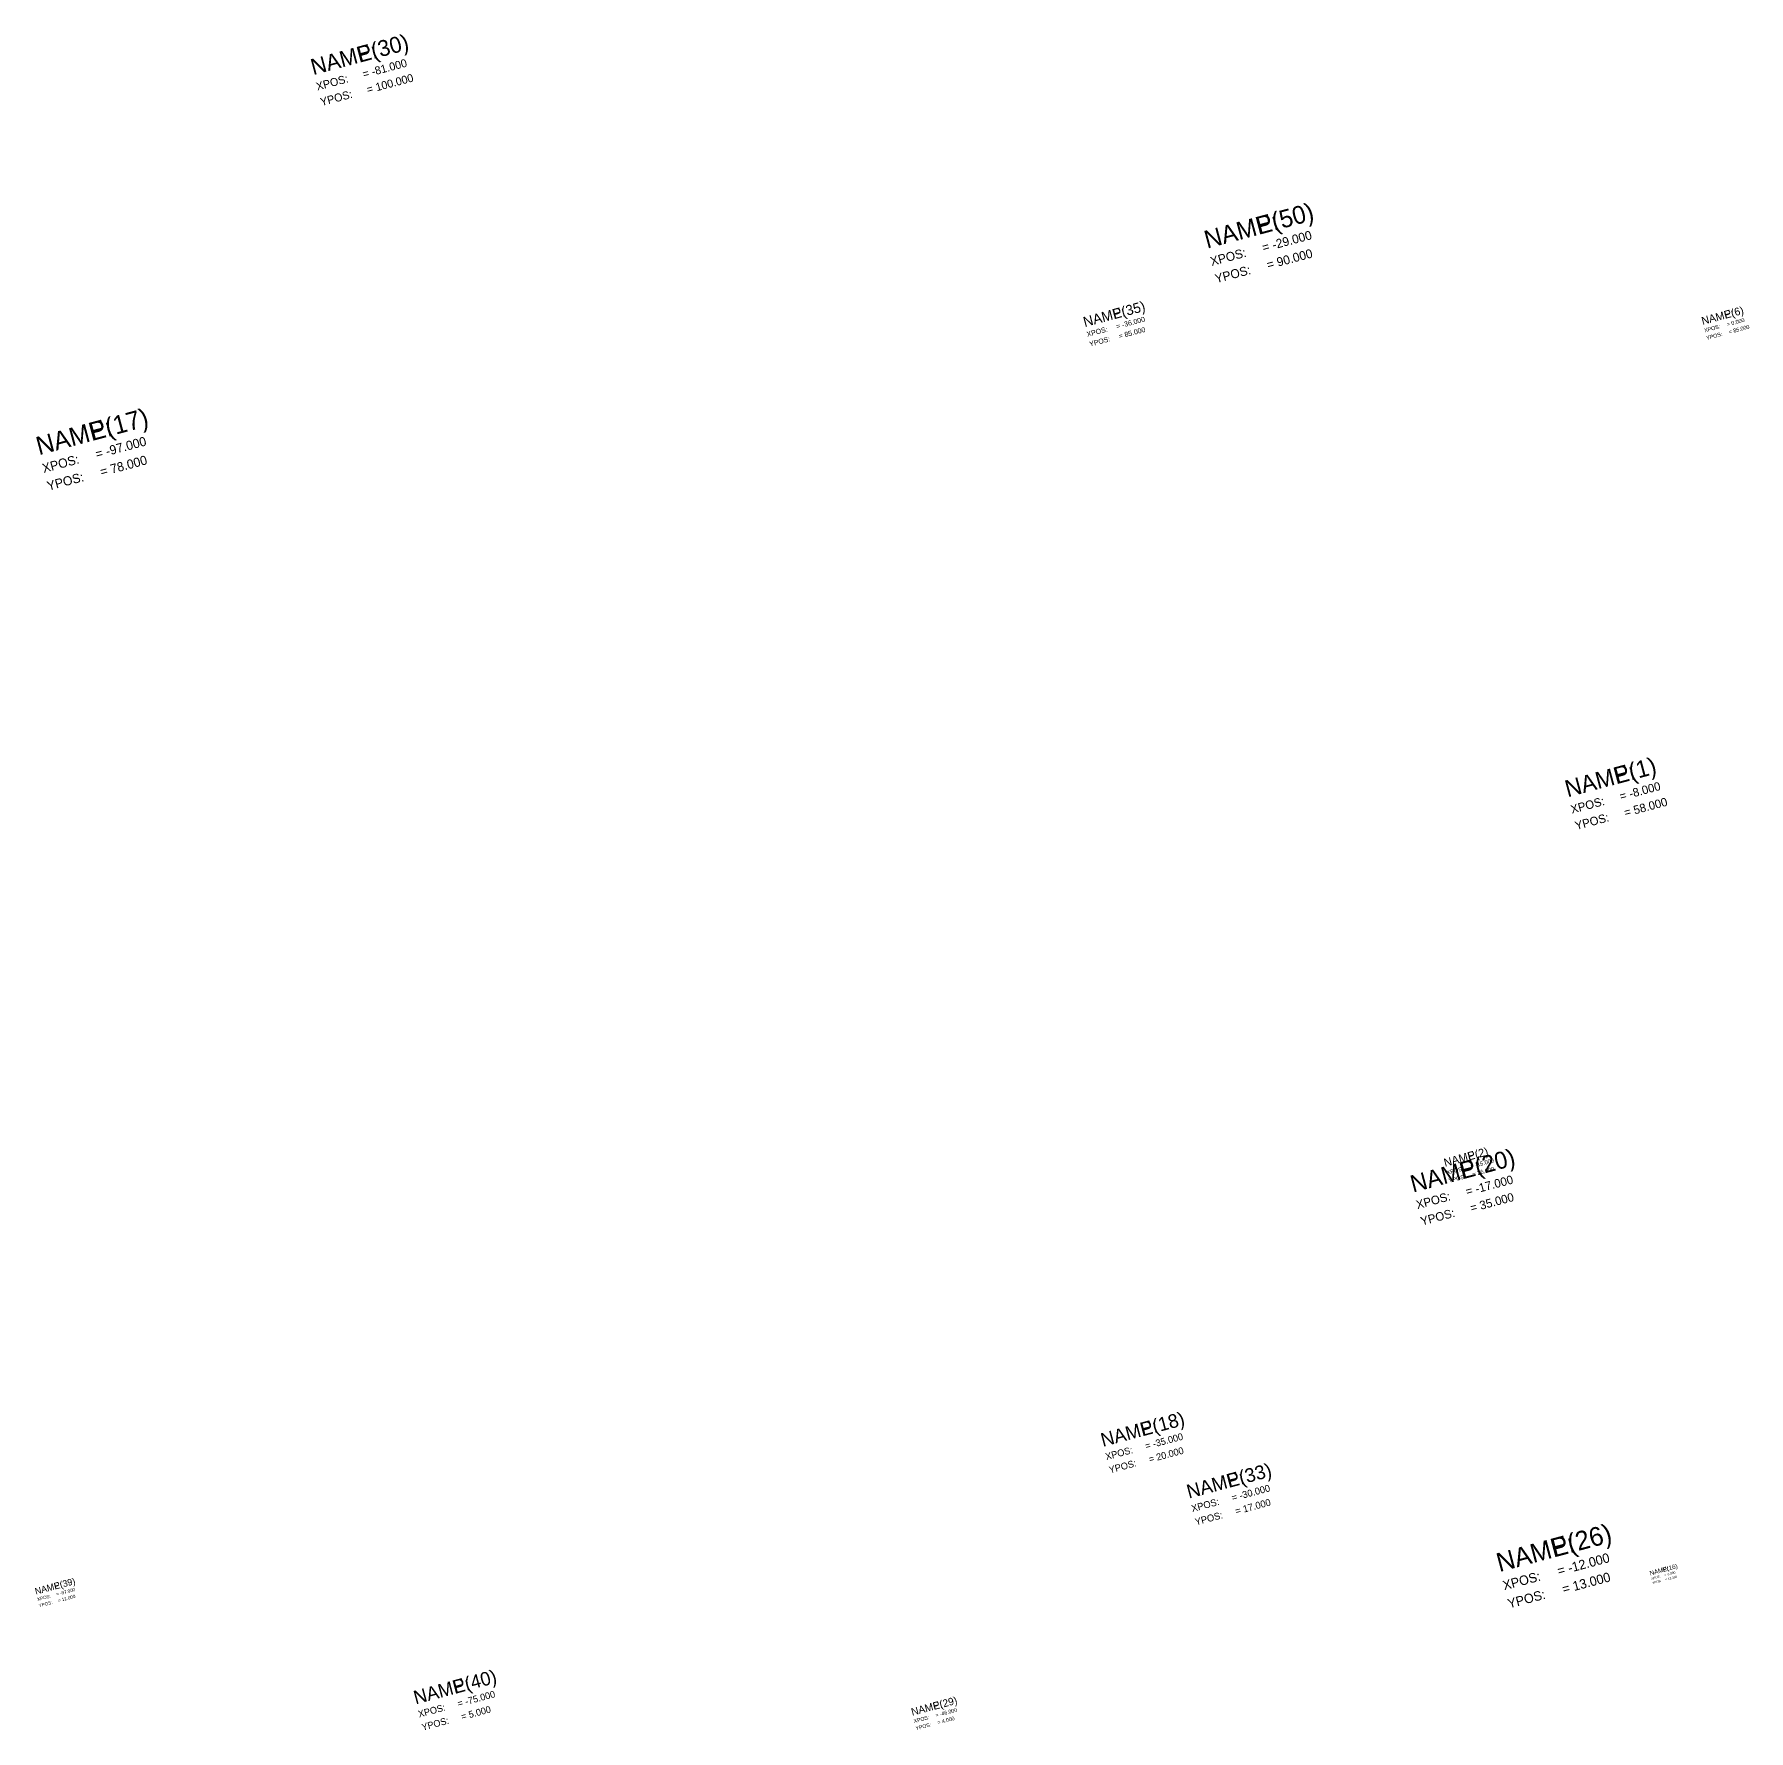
# Model space of a CAD drawing. Header units: metres. Extents: x -97 to 106, y -101 to 101.
# Drawn here: x -97 to 2.8, y 2.7 to 101.5 of the extents above; entities that cross this region are included whole.
import ezdxf

# ---------------------------------------------------------------- set-up
doc = ezdxf.new("R2010")
doc.units = ezdxf.units.M

# ---------------------------------------------------------------- blocks, each defined once
blk = doc.blocks.new('FLAG')
at = {"color": 3}
blk.add_text('NAME:', height=0.5, dxfattribs=at).set_placement((0, -0.5))
at = {"color": 4}
for s, p in [('XPOS:', (0, -1)), ('YPOS:', (0, -1.5))]:
    blk.add_text(s, height=0.25, dxfattribs=at).set_placement(p)
at = {"color": 3}
blk.add_attdef('NAME', (1.5, -0.5), '', height=0.5, dxfattribs=at)
at = {"color": 4}
for tag, p in [('XPOS', (1.5, -1)), ('YPOS', (1.5, -1.5))]:
    blk.add_attdef(tag, p, '', height=0.25, dxfattribs=at)

msp = doc.modelspace()

# ---------------------------------------------------------------- block references
at = {"rotation": 15}
for p, xscale, yscale, zscale, values in [((-81, 100), 1.8628685363008564, 1.8628685363008564, 1.8628685363008564, {'NAME': 'P(30)', 'XPOS': '= -81.000', 'YPOS': '= 100.000'}), ((-29, 90), 2.081507209334924, 2.081507209334924, 2.081507209334924, {'NAME': 'P(50)', 'XPOS': '= -29.000', 'YPOS': '= 90.000'}), ((-36, 85), 1.1793744474271353, 1.1793744474271353, 1.1793744474271353, {'NAME': 'P(35)', 'XPOS': '= -36.000', 'YPOS': '= 85.000'}), ((0, 85), 0.910038170924429, 0.910038170924429, 0.910038170924429, {'NAME': 'P(6)', 'XPOS': '= 0.000', 'YPOS': '= 85.000'}), ((-97, 78), 2.1340972030709926, 2.1340972030709926, 2.1340972030709926, {'NAME': 'P(17)', 'XPOS': '= -97.000', 'YPOS': '= 78.000'}), ((-8, 58), 1.9684924899570868, 1.9684924899570868, 1.9684924899570868, {'NAME': 'P(1)', 'XPOS': '= -8.000', 'YPOS': '= 58.000'}), ((-17, 35), 1.9908329318483997, 1.9908329318483997, 1.9908329318483997, {'NAME': 'P(20)', 'XPOS': '= -17.000', 'YPOS': '= 35.000'}), ((-15, 36), 0.957602765257578, 0.957602765257578, 0.957602765257578, {'NAME': 'P(2)', 'XPOS': '= -15.000', 'YPOS': '= 36.000'}), ((-35, 20), 1.5936507838766762, 1.5936507838766762, 1.5936507838766762, {'NAME': 'P(18)', 'XPOS': '= -35.000', 'YPOS': '= 20.000'}), ((-30, 17), 1.6151314144519207, 1.6151314144519207, 1.6151314144519207, {'NAME': 'P(33)', 'XPOS': '= -30.000', 'YPOS': '= 17.000'}), ((-12, 13), 2.19132610218519, 2.19132610218519, 2.19132610218519, {'NAME': 'P(26)', 'XPOS': '= -12.000', 'YPOS': '= 13.000'}), ((-3, 12), 0.524386104304676, 0.524386104304676, 0.524386104304676, {'NAME': 'P(16)', 'XPOS': '= -3.000', 'YPOS': '= 12.000'}), ((-97, 11), 0.7686628448951041, 0.7686628448951041, 0.7686628448951041, {'NAME': 'P(39)', 'XPOS': '= -97.000', 'YPOS': '= 11.000'}), ((-75, 5), 1.58015402530251, 1.58015402530251, 1.58015402530251, {'NAME': 'P(40)', 'XPOS': '= -75.000', 'YPOS': '= 5.000'}), ((-46, 4), 0.8758171306590292, 0.8758171306590292, 0.8758171306590292, {'NAME': 'P(29)', 'XPOS': '= -46.000', 'YPOS': '= 4.000'})]:
    msp.add_blockref('FLAG', p, dxfattribs=dict(at, xscale=xscale, yscale=yscale, zscale=zscale)).add_auto_attribs(values)

doc.saveas('drawing.dxf')
